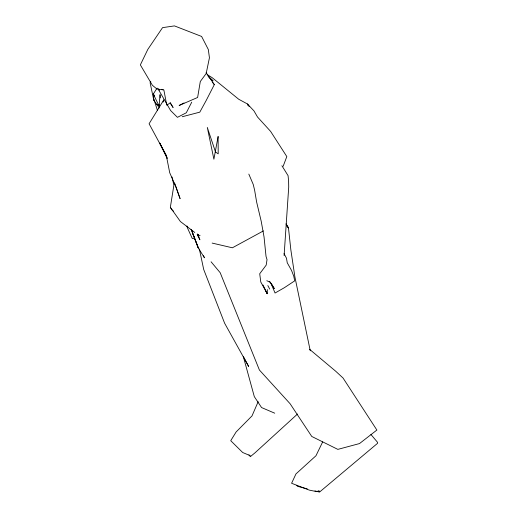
<?xml version="1.0" encoding="UTF-8"?>
<svg xmlns="http://www.w3.org/2000/svg" width="518" height="518" viewBox="0 0 518 518"><rect width="100%" height="100%" fill="white"/><g stroke="black" fill="none" stroke-linecap="round" stroke-linejoin="round"><path stroke-width="0.78" d="M267.353 289.607L267.23 293.725L260.787 282.006L259.712 273.763L266.194 265.106L267.029 259.609L266.038 256.449L264.038 236.946L261.214 221.296L256.63 202.033L254.603 190.1L253.231 184.447L248.821 174.093M284.104 255.523L288.714 187.102L288.604 181.171L288.073 175.66L281.909 165.734M158.903 108.204L160.036 94.664L160.302 97.85M173.672 211.363L171.911 209.764L170.344 207.362L173.88 185.179L171.995 176.955M163.099 102.052L163.837 99.819L149.087 123.75L166.343 155.691L167.068 157.841M283.158 166.259L286.817 156.578L270.603 131.378L257.53 117.023L253.969 110.897L247.474 103.995L238.688 99.223L212.231 77.719L207.09 74.534M258.171 401.664L252.013 415.909L236.117 431.967L230.73 440.688L242.683 452.505L250.252 455.698M150.796 81.313L150.103 82.725L153.807 100.252L158.217 106.287M322.643 441.932L315.974 455.743L295.972 473.912L291.595 483.268L309.324 490.119L316.122 491.498L319.612 491.239L318.078 490.811M191.725 102.182L186.305 112.769L177.434 117.346L170.623 110.554L157.906 88.643M206.112 72.637L214.322 84.602L206.145 100.57L199.799 112.153L182.213 116.744M157.071 88.112L153.283 94.056L153.807 100.252M198.051 234.512L199.89 239.795L197.727 235.548L198.685 234.615M297.533 414.011L254.986 452.823L250.323 456.675L248.944 454.798M263.403 230.911L232.388 247.792L212.14 243.078M184 102.965L179.144 105.478L197.623 97.481L200.304 81.52L206.17 73.524L209.434 57.789L208.32 49.514L201.612 36.448L174.449 25.9L162.548 27.648L147.818 49.398L140.352 64.892L152.389 85.276L156.863 88.966L163.863 89.97L166.77 105.199L170.182 102.901L173.103 107.504L170.189 102.706M197.261 234.175L197.727 235.548L200.071 235.308M194.658 238.448L192.301 238.545L187.283 227.544L186.998 225.965M158.897 104.474L156.54 104.403L159.641 105.219M307.303 488.888L297.397 486.279L296.859 485.321M314.925 490.896L319.502 492.1L377.531 443.337L377.648 442.456L370.92 434.46M161.745 89.303L163.157 89.75M274.734 413.189L261.571 407.562L254.319 396.659L243.285 356.429L248.646 366.44L224.605 323.193L203.703 269.477L199.359 249.016M266.815 280.724L270.668 282.459M194.787 232.478L180.406 221.542L170.344 207.362M309.563 349.3L335.703 371.231L343.045 378.017L376.877 430.05L359.505 443.57L337.846 449.378L311.765 436.46L290.125 403.768L259.395 369.994L220.195 272.721L211.079 261.784M208.994 77.331L213.06 80.892L208.055 76.094M212.289 82.155L214.322 84.602M286.473 225.395L288.468 227.888L290.844 249.825L294.956 277.234L310.256 350.783M158.43 89.122L159.343 90.281M154.727 95.934L153.283 94.056L159.24 106.281M286.143 224.65L288.468 227.888L286.053 223.77M269.554 281.423L274.307 288.617L271.484 283.793M249.249 106.689L247.474 103.995L248.018 105.458M284.039 253.645L286.48 258.191L287.244 262.781L291.55 270.467L293.771 276.217L294.697 280.866L284.434 287.652L275.052 293.026L270.914 283.158M267.845 285.554L269.703 289.102M263.008 285.004L267.23 293.725L265.999 291.155M167.21 158.566L159.745 143.072L166.343 155.691L169.723 172.759L175.913 186.953L180.102 198.672L174.566 182.951M203.483 255.672L204.448 257.809L198.284 247.934L192.592 233.229M191.136 229.351L198.284 247.934L191.569 230.031M153.852 99.093L157.511 110.671M197.248 234.019L197.727 235.548M218.104 136.564L213.889 159.214L207.304 127.447L215.52 152.027L218.201 153.827L218.104 136.564"/></g></svg>
